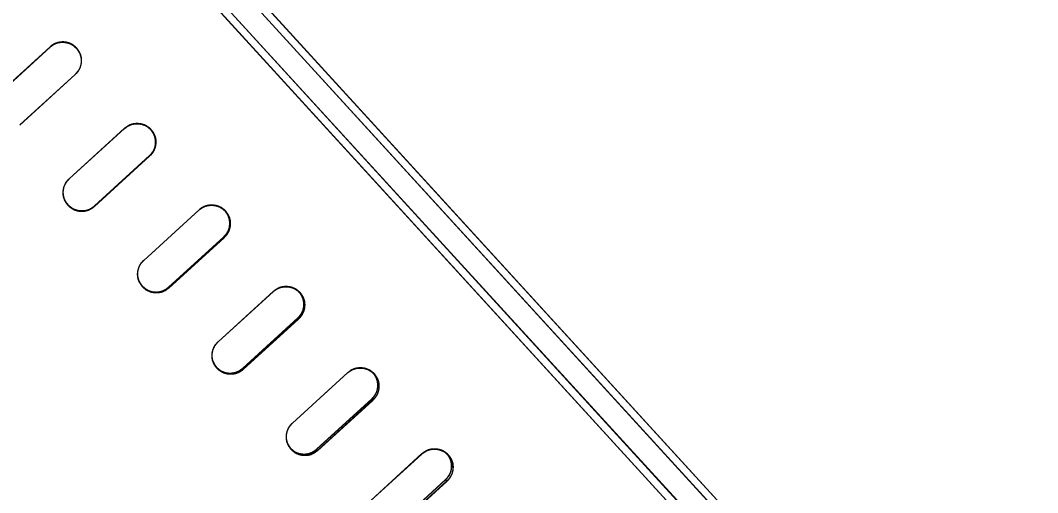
# Model space of a CAD drawing. Header units: millimetres. Extents: x -71377 to 516042, y -145869 to 441446.
# Drawn here: x 209661.4 to 209933.6, y 209680.2 to 209806.7 of the extents above; entities that cross this region are included whole.
import ezdxf

# ---------------------------------------------------------------- set-up
doc = ezdxf.new("R2010")
doc.units = ezdxf.units.MM
doc.header["$LTSCALE"] = 1000
doc.linetypes.add('IMPORT-DASHEDX2 _4_', pattern=[152.4, 101.6, -50.8])
for name, color, linetype, lineweight in [('05', 5, 'IMPORT-DASHEDX2 _4_', 5), ('A-text-1', 3, 'Continuous', 5), ('조경라인_dwg', 8, 'Continuous', 5)]:
    doc.layers.add(name, color=color, linetype=linetype, lineweight=lineweight)
doc.styles.add('나눔고딕_3', font='NanumGothic.ttf', dxfattribs={"height": 1400})

# ---------------------------------------------------------------- blocks, each defined once
blk = doc.blocks.new('조경라인_dwg-6847807-지반층 배치도')
at = {"layer": '05'}
blk.add_line((209701.16, 209734.98), (209701.08, 209735.22), dxfattribs=at)
at = {"layer": '05', "flags": 128}
for points in [[(209910.06, 209610.15), (209397.04, 210172.01), (209396.9, 210172.11), (209396.71, 210172.15), (209396.48, 210172.13), (209396.21, 210172.06), (209395.91, 210171.93), (209395.6, 210171.76), (209395.29, 210171.54), (209394.99, 210171.29), (209908.89, 209608.32), (209394.96, 210171.18), (209395.26, 210171.43), (209395.57, 210171.65), (209395.88, 210171.82), (209396.18, 210171.95), (209396.45, 210172.02), (209396.68, 210172.04), (209396.87, 210172), (209397.01, 210171.9), (209910.03, 209610.04)], [(209891.38, 209618.6), (209402.81, 210153.83), (209402.53, 210153.56), (209402.28, 210153.27), (209402.08, 210152.98), (209401.92, 210152.7), (209401.82, 210152.44), (209401.78, 210152.22), (209401.8, 210152.03), (209401.88, 210151.88), (209889.59, 209617.59), (209401.85, 210151.77), (209401.77, 210151.91), (209401.75, 210152.1), (209401.79, 210152.33), (209401.89, 210152.59), (209402.05, 210152.87), (209402.25, 210153.16), (209402.5, 210153.45), (209402.78, 210153.72), (209891.41, 209618.71)], [(209669.35, 209799.62), (209669.37, 209799.46), (209654.6, 209785.98), (209654.55, 209786.03), (209669.32, 209799.51)], [(209669.32, 209799.51), (209654.58, 209786.14), (209654.63, 209786.09), (209669.4, 209799.58)], [(209661.32, 209778.75), (209676.06, 209792.13), (209661.29, 209778.64)], [(209689.29, 209777.79), (209674.49, 209764.19), (209689.26, 209777.68)], [(209681.26, 209756.92), (209681.2, 209756.84), (209695.97, 209770.33), (209696, 209770.29), (209681.23, 209756.81)], [(209681.23, 209756.81), (209696.03, 209770.4), (209696, 209770.44), (209681.23, 209756.96)], [(209709.22, 209755.96), (209694.42, 209742.36), (209709.19, 209755.84)], [(209701.08, 209735.22), (209715.85, 209748.7), (209715.96, 209748.58), (209701.05, 209735.1), (209715.82, 209748.59), (209715.93, 209748.46), (209701.16, 209734.98)], [(209729.14, 209734.14), (209714.34, 209720.55), (209729.11, 209734.03)], [(209720.91, 209713.5), (209735.68, 209726.99), (209735.87, 209726.77), (209721.1, 209713.29), (209720.87, 209713.39), (209735.64, 209726.87), (209735.84, 209726.66), (209721.07, 209713.18), (209720.87, 209713.39)], [(209749.03, 209712.36), (209734.22, 209698.77), (209748.99, 209712.25)], [(209740.7, 209691.82), (209755.47, 209705.31), (209755.74, 209705.01), (209740.97, 209691.52), (209740.67, 209691.71), (209755.44, 209705.2), (209755.71, 209704.9), (209740.94, 209691.41), (209740.67, 209691.71)], [(209768.87, 209690.63), (209754.07, 209677.04), (209768.84, 209690.52)], [(209760.44, 209670.2), (209775.21, 209683.69), (209775.56, 209683.3), (209760.79, 209669.81), (209760.41, 209670.09), (209775.18, 209683.57), (209775.53, 209683.19), (209760.76, 209669.7), (209760.41, 209670.09)]]:
    blk.add_lwpolyline(points, dxfattribs=at)
at = {"layer": '05'}
for points, knots in [([(209669.32, 209799.51), (209669.77, 209799.85), (209670.68, 209800.53), (209672.37, 209800.9), (209674.06, 209800.73), (209675.45, 209800.09), (209676.12, 209799.45), (209676.38, 209799.19)], [0, 0, 0, 0, 0.214695, 0.429386, 0.644077, 0.858771, 1, 1, 1, 1]), ([(209669.35, 209799.62), (209669.8, 209799.96), (209670.71, 209800.64), (209672.4, 209801.01), (209674.09, 209800.84), (209675.48, 209800.2), (209676.15, 209799.56), (209676.42, 209799.3)], [0, 0, 0, 0, 0.214695, 0.429386, 0.644077, 0.858771, 1, 1, 1, 1]), ([(209676.43, 209799.14), (209676.01, 209799.52), (209675.17, 209800.28), (209673.52, 209800.8), (209671.82, 209800.78), (209670.38, 209800.28), (209669.65, 209799.69), (209669.37, 209799.46)], [0, 0, 0, 0, 0.214695, 0.429386, 0.64408, 0.858771, 1, 1, 1, 1]), ([(209676.46, 209799.25), (209676.04, 209799.63), (209675.2, 209800.39), (209673.55, 209800.91), (209671.85, 209800.89), (209670.41, 209800.39), (209669.69, 209799.81), (209669.4, 209799.58)], [0, 0, 0, 0, 0.214695, 0.429386, 0.64408, 0.858771, 1, 1, 1, 1]), ([(209676.38, 209799.19), (209676.72, 209798.74), (209677.4, 209797.83), (209677.77, 209796.15), (209677.6, 209794.46), (209676.96, 209793.07), (209676.32, 209792.39), (209676.06, 209792.13)], [0, 0, 0, 0, 0.214694, 0.429385, 0.644081, 0.858771, 1, 1, 1, 1]), ([(209676.42, 209799.3), (209676.75, 209798.85), (209677.43, 209797.95), (209677.8, 209796.26), (209677.63, 209794.57), (209676.99, 209793.18), (209676.35, 209792.51), (209676.09, 209792.24)], [0, 0, 0, 0, 0.214694, 0.429385, 0.644081, 0.858771, 1, 1, 1, 1]), ([(209689.26, 209777.68), (209689.71, 209778.01), (209690.62, 209778.69), (209692.3, 209779.06), (209693.99, 209778.89), (209695.38, 209778.26), (209696.06, 209777.61), (209696.32, 209777.36)], [0, 0, 0, 0, 0.214695, 0.429386, 0.644078, 0.858775, 1, 1, 1, 1]), ([(209689.29, 209777.79), (209689.74, 209778.13), (209690.65, 209778.8), (209692.33, 209779.18), (209694.03, 209779), (209695.42, 209778.37), (209696.09, 209777.72), (209696.35, 209777.47)], [0, 0, 0, 0, 0.214695, 0.429386, 0.644078, 0.858775, 1, 1, 1, 1]), ([(209695.97, 209770.33), (209696.34, 209770.75), (209697.1, 209771.59), (209697.62, 209773.24), (209697.6, 209774.94), (209697.1, 209776.38), (209696.52, 209777.11), (209696.29, 209777.39)], [0, 0, 0, 0, 0.214695, 0.429386, 0.644077, 0.858773, 1, 1, 1, 1]), ([(209696, 209770.44), (209696.38, 209770.86), (209697.13, 209771.7), (209697.66, 209773.35), (209697.64, 209775.05), (209697.13, 209776.49), (209696.55, 209777.22), (209696.32, 209777.51)], [0, 0, 0, 0, 0.214695, 0.429386, 0.644077, 0.858773, 1, 1, 1, 1]), ([(209696.32, 209777.36), (209696.66, 209776.9), (209697.34, 209776), (209697.71, 209774.31), (209697.54, 209772.62), (209696.9, 209771.23), (209696.26, 209770.56), (209696, 209770.29)], [0, 0, 0, 0, 0.214693, 0.429387, 0.644079, 0.858771, 1, 1, 1, 1]), ([(209696.35, 209777.47), (209696.69, 209777.01), (209697.37, 209776.11), (209697.74, 209774.42), (209697.57, 209772.73), (209696.93, 209771.34), (209696.29, 209770.67), (209696.03, 209770.4)], [0, 0, 0, 0, 0.214693, 0.429387, 0.644079, 0.858771, 1, 1, 1, 1]), ([(209674.2, 209757.24), (209673.86, 209757.69), (209673.18, 209758.6), (209672.81, 209760.28), (209672.99, 209761.97), (209673.62, 209763.36), (209674.26, 209764.04), (209674.52, 209764.3)], [0, 0, 0, 0, 0.214691, 0.429382, 0.644075, 0.858772, 1, 1, 1, 1]), ([(209674.17, 209757.13), (209673.83, 209757.58), (209673.15, 209758.48), (209672.78, 209760.17), (209672.95, 209761.86), (209673.59, 209763.25), (209674.23, 209763.92), (209674.49, 209764.19)], [0, 0, 0, 0, 0.214691, 0.429382, 0.644075, 0.858772, 1, 1, 1, 1]), ([(209674.13, 209757.17), (209674.55, 209756.79), (209675.39, 209756.03), (209677.04, 209755.51), (209678.74, 209755.53), (209680.18, 209756.03), (209680.91, 209756.61), (209681.2, 209756.84)], [0, 0, 0, 0, 0.21469, 0.429383, 0.644075, 0.858772, 1, 1, 1, 1]), ([(209674.16, 209757.28), (209674.58, 209756.9), (209675.42, 209756.14), (209677.07, 209755.62), (209678.77, 209755.64), (209680.21, 209756.14), (209680.94, 209756.73), (209681.23, 209756.96)], [0, 0, 0, 0, 0.21469, 0.429383, 0.644075, 0.858772, 1, 1, 1, 1]), ([(209681.23, 209756.81), (209680.78, 209756.47), (209679.87, 209755.79), (209678.19, 209755.42), (209676.5, 209755.59), (209675.11, 209756.23), (209674.43, 209756.87), (209674.17, 209757.13)], [0, 0, 0, 0, 0.214696, 0.429388, 0.64408, 0.858773, 1, 1, 1, 1]), ([(209681.26, 209756.92), (209680.81, 209756.58), (209679.91, 209755.9), (209678.22, 209755.53), (209676.53, 209755.7), (209675.14, 209756.34), (209674.47, 209756.98), (209674.2, 209757.24)], [0, 0, 0, 0, 0.214696, 0.429388, 0.64408, 0.858773, 1, 1, 1, 1]), ([(209709.19, 209755.84), (209709.64, 209756.18), (209710.55, 209756.86), (209712.24, 209757.23), (209713.93, 209757.06), (209715.32, 209756.43), (209715.99, 209755.78), (209716.25, 209755.53)], [0, 0, 0, 0, 0.214695, 0.429387, 0.644076, 0.858774, 1, 1, 1, 1]), ([(209709.22, 209755.96), (209709.68, 209756.29), (209710.58, 209756.97), (209712.27, 209757.34), (209713.96, 209757.17), (209715.35, 209756.54), (209716.02, 209755.89), (209716.29, 209755.64)], [0, 0, 0, 0, 0.214695, 0.429387, 0.644076, 0.858774, 1, 1, 1, 1]), ([(209715.82, 209748.59), (209716.19, 209749.01), (209716.95, 209749.85), (209717.48, 209751.5), (209717.46, 209753.19), (209716.95, 209754.64), (209716.37, 209755.36), (209716.14, 209755.65)], [0, 0, 0, 0, 0.214695, 0.429387, 0.644077, 0.858773, 1, 1, 1, 1]), ([(209715.85, 209748.7), (209716.23, 209749.12), (209716.98, 209749.96), (209717.51, 209751.61), (209717.49, 209753.31), (209716.98, 209754.75), (209716.4, 209755.47), (209716.17, 209755.76)], [0, 0, 0, 0, 0.214695, 0.429387, 0.644077, 0.858773, 1, 1, 1, 1]), ([(209716.25, 209755.53), (209716.59, 209755.07), (209717.27, 209754.17), (209717.64, 209752.48), (209717.47, 209750.79), (209716.83, 209749.4), (209716.19, 209748.73), (209715.93, 209748.46)], [0, 0, 0, 0, 0.214693, 0.429385, 0.64408, 0.858771, 1, 1, 1, 1]), ([(209716.29, 209755.64), (209716.62, 209755.19), (209717.3, 209754.28), (209717.67, 209752.59), (209717.5, 209750.9), (209716.86, 209749.51), (209716.22, 209748.84), (209715.96, 209748.58)], [0, 0, 0, 0, 0.214693, 0.429385, 0.64408, 0.858771, 1, 1, 1, 1]), ([(209694.1, 209735.3), (209693.76, 209735.75), (209693.09, 209736.65), (209692.71, 209738.34), (209692.89, 209740.03), (209693.52, 209741.42), (209694.17, 209742.09), (209694.42, 209742.36)], [0, 0, 0, 0, 0.214693, 0.429384, 0.644075, 0.858772, 1, 1, 1, 1]), ([(209694.13, 209735.41), (209693.79, 209735.86), (209693.12, 209736.77), (209692.74, 209738.45), (209692.92, 209740.14), (209693.55, 209741.53), (209694.2, 209742.2), (209694.45, 209742.47)], [0, 0, 0, 0, 0.214693, 0.429384, 0.644075, 0.858772, 1, 1, 1, 1]), ([(209693.99, 209735.42), (209694.4, 209735.05), (209695.24, 209734.29), (209696.89, 209733.77), (209698.59, 209733.79), (209700.03, 209734.29), (209700.76, 209734.87), (209701.05, 209735.1)], [0, 0, 0, 0, 0.21469, 0.429384, 0.644075, 0.858772, 1, 1, 1, 1]), ([(209694.02, 209735.53), (209694.44, 209735.16), (209695.28, 209734.4), (209696.92, 209733.88), (209698.62, 209733.9), (209700.06, 209734.4), (209700.79, 209734.99), (209701.08, 209735.22)], [0, 0, 0, 0, 0.21469, 0.429384, 0.644075, 0.858772, 1, 1, 1, 1]), ([(209701.16, 209734.98), (209700.71, 209734.64), (209699.8, 209733.96), (209698.12, 209733.59), (209696.43, 209733.76), (209695.04, 209734.4), (209694.37, 209735.04), (209694.1, 209735.3)], [0, 0, 0, 0, 0.214695, 0.429387, 0.64408, 0.858772, 1, 1, 1, 1]), ([(209701.19, 209735.09), (209700.74, 209734.75), (209699.84, 209734.08), (209698.15, 209733.7), (209696.46, 209733.88), (209695.07, 209734.51), (209694.4, 209735.15), (209694.13, 209735.41)], [0, 0, 0, 0, 0.214695, 0.429387, 0.64408, 0.858772, 1, 1, 1, 1]), ([(209729.11, 209734.03), (209729.56, 209734.37), (209730.47, 209735.05), (209732.15, 209735.42), (209733.84, 209735.25), (209735.23, 209734.62), (209735.9, 209733.97), (209736.17, 209733.72)], [0, 0, 0, 0, 0.214696, 0.429386, 0.644081, 0.858775, 1, 1, 1, 1]), ([(209729.14, 209734.14), (209729.59, 209734.48), (209730.5, 209735.16), (209732.18, 209735.53), (209733.87, 209735.36), (209735.26, 209734.73), (209735.93, 209734.08), (209736.2, 209733.83)], [0, 0, 0, 0, 0.214696, 0.429386, 0.644081, 0.858775, 1, 1, 1, 1]), ([(209735.64, 209726.87), (209736.02, 209727.29), (209736.78, 209728.13), (209737.3, 209729.78), (209737.29, 209731.48), (209736.78, 209732.92), (209736.2, 209733.64), (209735.97, 209733.93)], [0, 0, 0, 0, 0.214695, 0.429387, 0.644077, 0.858771, 1, 1, 1, 1]), ([(209735.68, 209726.99), (209736.05, 209727.41), (209736.81, 209728.25), (209737.34, 209729.89), (209737.32, 209731.59), (209736.81, 209733.03), (209736.23, 209733.75), (209736, 209734.04)], [0, 0, 0, 0, 0.214695, 0.429387, 0.644077, 0.858771, 1, 1, 1, 1]), ([(209736.17, 209733.72), (209736.5, 209733.27), (209737.18, 209732.36), (209737.55, 209730.68), (209737.37, 209728.99), (209736.74, 209727.6), (209736.09, 209726.93), (209735.84, 209726.66)], [0, 0, 0, 0, 0.214695, 0.429387, 0.64408, 0.858772, 1, 1, 1, 1]), ([(209736.2, 209733.83), (209736.54, 209733.38), (209737.21, 209732.47), (209737.58, 209730.79), (209737.41, 209729.1), (209736.77, 209727.71), (209736.13, 209727.04), (209735.87, 209726.77)], [0, 0, 0, 0, 0.214695, 0.429387, 0.64408, 0.858772, 1, 1, 1, 1]), ([(209714.01, 209713.49), (209713.67, 209713.94), (209713, 209714.84), (209712.63, 209716.53), (209712.8, 209718.22), (209713.44, 209719.61), (209714.08, 209720.28), (209714.34, 209720.55)], [0, 0, 0, 0, 0.214689, 0.42938, 0.644073, 0.858772, 1, 1, 1, 1]), ([(209714.04, 209713.6), (209713.71, 209714.05), (209713.03, 209714.96), (209712.66, 209716.64), (209712.84, 209718.33), (209713.47, 209719.72), (209714.12, 209720.39), (209714.37, 209720.66)], [0, 0, 0, 0, 0.214689, 0.42938, 0.644073, 0.858772, 1, 1, 1, 1]), ([(209713.82, 209713.7), (209714.24, 209713.32), (209715.08, 209712.57), (209716.72, 209712.05), (209718.42, 209712.07), (209719.86, 209712.58), (209720.59, 209713.16), (209720.87, 209713.39)], [0, 0, 0, 0, 0.214693, 0.429384, 0.644076, 0.858772, 1, 1, 1, 1]), ([(209713.85, 209713.81), (209714.27, 209713.44), (209715.11, 209712.68), (209716.75, 209712.16), (209718.45, 209712.18), (209719.89, 209712.69), (209720.62, 209713.27), (209720.91, 209713.5)], [0, 0, 0, 0, 0.214693, 0.429384, 0.644076, 0.858772, 1, 1, 1, 1]), ([(209721.07, 209713.18), (209720.62, 209712.84), (209719.71, 209712.16), (209718.03, 209711.79), (209716.34, 209711.96), (209714.95, 209712.59), (209714.28, 209713.23), (209714.01, 209713.49)], [0, 0, 0, 0, 0.214695, 0.429385, 0.644077, 0.858771, 1, 1, 1, 1]), ([(209721.1, 209713.29), (209720.65, 209712.95), (209719.74, 209712.27), (209718.06, 209711.9), (209716.37, 209712.07), (209714.98, 209712.7), (209714.31, 209713.35), (209714.04, 209713.6)], [0, 0, 0, 0, 0.214695, 0.429385, 0.644077, 0.858771, 1, 1, 1, 1]), ([(209748.99, 209712.25), (209749.45, 209712.59), (209750.35, 209713.27), (209752.04, 209713.64), (209753.72, 209713.47), (209755.11, 209712.84), (209755.78, 209712.2), (209756.05, 209711.95)], [0, 0, 0, 0, 0.214695, 0.429387, 0.64408, 0.858773, 1, 1, 1, 1]), ([(209749.03, 209712.36), (209749.48, 209712.7), (209750.38, 209713.38), (209752.07, 209713.76), (209753.76, 209713.58), (209755.14, 209712.95), (209755.81, 209712.31), (209756.08, 209712.06)], [0, 0, 0, 0, 0.214695, 0.429387, 0.64408, 0.858773, 1, 1, 1, 1]), ([(209755.44, 209705.2), (209755.82, 209705.62), (209756.57, 209706.46), (209757.1, 209708.1), (209757.08, 209709.8), (209756.58, 209711.23), (209756, 209711.96), (209755.77, 209712.24)], [0, 0, 0, 0, 0.214695, 0.429387, 0.644081, 0.858776, 1, 1, 1, 1]), ([(209755.47, 209705.31), (209755.85, 209705.73), (209756.6, 209706.57), (209757.13, 209708.21), (209757.11, 209709.91), (209756.61, 209711.34), (209756.03, 209712.07), (209755.8, 209712.36)], [0, 0, 0, 0, 0.214695, 0.429387, 0.644081, 0.858776, 1, 1, 1, 1]), ([(209756.05, 209711.95), (209756.38, 209711.5), (209757.06, 209710.59), (209757.42, 209708.91), (209757.25, 209707.22), (209756.61, 209705.84), (209755.97, 209705.16), (209755.71, 209704.9)], [0, 0, 0, 0, 0.214695, 0.429387, 0.644081, 0.858772, 1, 1, 1, 1]), ([(209756.08, 209712.06), (209756.41, 209711.61), (209757.09, 209710.71), (209757.46, 209709.02), (209757.28, 209707.34), (209756.64, 209705.95), (209756, 209705.28), (209755.74, 209705.01)], [0, 0, 0, 0, 0.214695, 0.429387, 0.644081, 0.858772, 1, 1, 1, 1]), ([(209733.89, 209691.72), (209733.55, 209692.17), (209732.88, 209693.07), (209732.51, 209694.75), (209732.69, 209696.44), (209733.32, 209697.83), (209733.97, 209698.5), (209734.22, 209698.77)], [0, 0, 0, 0, 0.214691, 0.429384, 0.644074, 0.858772, 1, 1, 1, 1]), ([(209733.92, 209691.83), (209733.59, 209692.28), (209732.91, 209693.18), (209732.54, 209694.87), (209732.72, 209696.55), (209733.36, 209697.94), (209734, 209698.61), (209734.26, 209698.88)], [0, 0, 0, 0, 0.214691, 0.429384, 0.644074, 0.858772, 1, 1, 1, 1]), ([(209733.62, 209692.02), (209734.04, 209691.64), (209734.87, 209690.89), (209736.52, 209690.37), (209738.21, 209690.39), (209739.65, 209690.9), (209740.38, 209691.48), (209740.67, 209691.71)], [0, 0, 0, 0, 0.214689, 0.429381, 0.644074, 0.858772, 1, 1, 1, 1]), ([(209733.65, 209692.13), (209734.07, 209691.75), (209734.9, 209691), (209736.55, 209690.48), (209738.24, 209690.5), (209739.68, 209691.01), (209740.41, 209691.59), (209740.7, 209691.82)], [0, 0, 0, 0, 0.214689, 0.429381, 0.644074, 0.858772, 1, 1, 1, 1]), ([(209740.94, 209691.41), (209740.49, 209691.07), (209739.58, 209690.4), (209737.9, 209690.02), (209736.21, 209690.19), (209734.83, 209690.82), (209734.16, 209691.46), (209733.89, 209691.72)], [0, 0, 0, 0, 0.214696, 0.429385, 0.644078, 0.858773, 1, 1, 1, 1]), ([(209740.97, 209691.52), (209740.52, 209691.19), (209739.62, 209690.51), (209737.93, 209690.13), (209736.24, 209690.3), (209734.86, 209690.93), (209734.19, 209691.57), (209733.92, 209691.83)], [0, 0, 0, 0, 0.214696, 0.429385, 0.644078, 0.858773, 1, 1, 1, 1]), ([(209768.84, 209690.52), (209769.29, 209690.86), (209770.19, 209691.54), (209771.88, 209691.92), (209773.56, 209691.75), (209774.95, 209691.12), (209775.61, 209690.48), (209775.88, 209690.23)], [0, 0, 0, 0, 0.214696, 0.429386, 0.64408, 0.858774, 1, 1, 1, 1]), ([(209768.87, 209690.63), (209769.32, 209690.97), (209770.22, 209691.65), (209771.91, 209692.03), (209773.59, 209691.86), (209774.98, 209691.23), (209775.64, 209690.59), (209775.91, 209690.34)], [0, 0, 0, 0, 0.214696, 0.429386, 0.64408, 0.858774, 1, 1, 1, 1]), ([(209775.18, 209683.57), (209775.56, 209683.99), (209776.32, 209684.83), (209776.84, 209686.47), (209776.83, 209688.17), (209776.33, 209689.6), (209775.75, 209690.32), (209775.53, 209690.61)], [0, 0, 0, 0, 0.214695, 0.429388, 0.644079, 0.858773, 1, 1, 1, 1]), ([(209775.21, 209683.69), (209775.59, 209684.1), (209776.35, 209684.94), (209776.88, 209686.59), (209776.86, 209688.28), (209776.36, 209689.71), (209775.79, 209690.44), (209775.56, 209690.72)], [0, 0, 0, 0, 0.214695, 0.429388, 0.644079, 0.858773, 1, 1, 1, 1]), ([(209775.88, 209690.23), (209776.21, 209689.78), (209776.88, 209688.88), (209777.25, 209687.2), (209777.07, 209685.51), (209776.43, 209684.13), (209775.79, 209683.45), (209775.53, 209683.19)], [0, 0, 0, 0, 0.214694, 0.429388, 0.644079, 0.858772, 1, 1, 1, 1]), ([(209775.91, 209690.34), (209776.24, 209689.89), (209776.92, 209688.99), (209777.28, 209687.31), (209777.1, 209685.62), (209776.47, 209684.24), (209775.82, 209683.57), (209775.56, 209683.3)], [0, 0, 0, 0, 0.214694, 0.429388, 0.644079, 0.858772, 1, 1, 1, 1])]:
    blk.add_open_spline(points, degree=3, knots=knots, dxfattribs=at)

msp = doc.modelspace()

# ---------------------------------------------------------------- block references
at = {"layer": '조경라인_dwg', "rotation": 8.537736462515947e-07}
msp.add_blockref('조경라인_dwg-6847807-지반층 배치도', (0, 0), dxfattribs=at)

# ---------------------------------------------------------------- texts
at = {"layer": 'A-text-1', "char_height": 1400, "attachment_point": 1, "rotation": 313, "line_spacing_factor": 1.2, "style": '나눔고딕_3'}
for s, insert, width in [('\\pxt9.07143,18.14286,27.21429,36.28571,45.35714,54.42857,63.5,72.57143,81.64286,90.71429,99.78571,108.85714,117.92857,127,136.07143,145.14286,154.21429,163.28571,172.35714,181.42857,190.5,199.57143,208.64286,217.71429,226.78571,235.85714,244.92857,254,263.07143,272.14286,281.21429,290.28571;{관리사무소(B1F)}', (208777.65, 213987.49), 16901.643), ('\\pxt9.07143,18.14286,27.21429,36.28571,45.35714,54.42857,63.5,72.57143,81.64286,90.71429,99.78571,108.85714,117.92857,127,136.07143,145.14286,154.21429,163.28571,172.35714,181.42857,190.5,199.57143,208.64286,217.71429,226.78571,235.85714,244.92857,254,263.07143,272.14286,281.21429,290.28571;{근로자휴게실(B1F)}', (207122.02, 212331.85), 19076.981), ('\\pxt9.07143,18.14286,27.21429,36.28571,45.35714,54.42857,63.5,72.57143,81.64286,90.71429,99.78571,108.85714,117.92857,127,136.07143,145.14286,154.21429,163.28571,172.35714,181.42857,190.5,199.57143,208.64286,217.71429,226.78571,235.85714,244.92857,254,263.07143,272.14286,281.21429,290.28571;{피트니스센터(B1F)}', (205383.54, 210593.38), 19076.981)]:
    msp.add_mtext(s, dxfattribs=dict(at, insert=insert, width=width))

doc.saveas('drawing.dxf')
